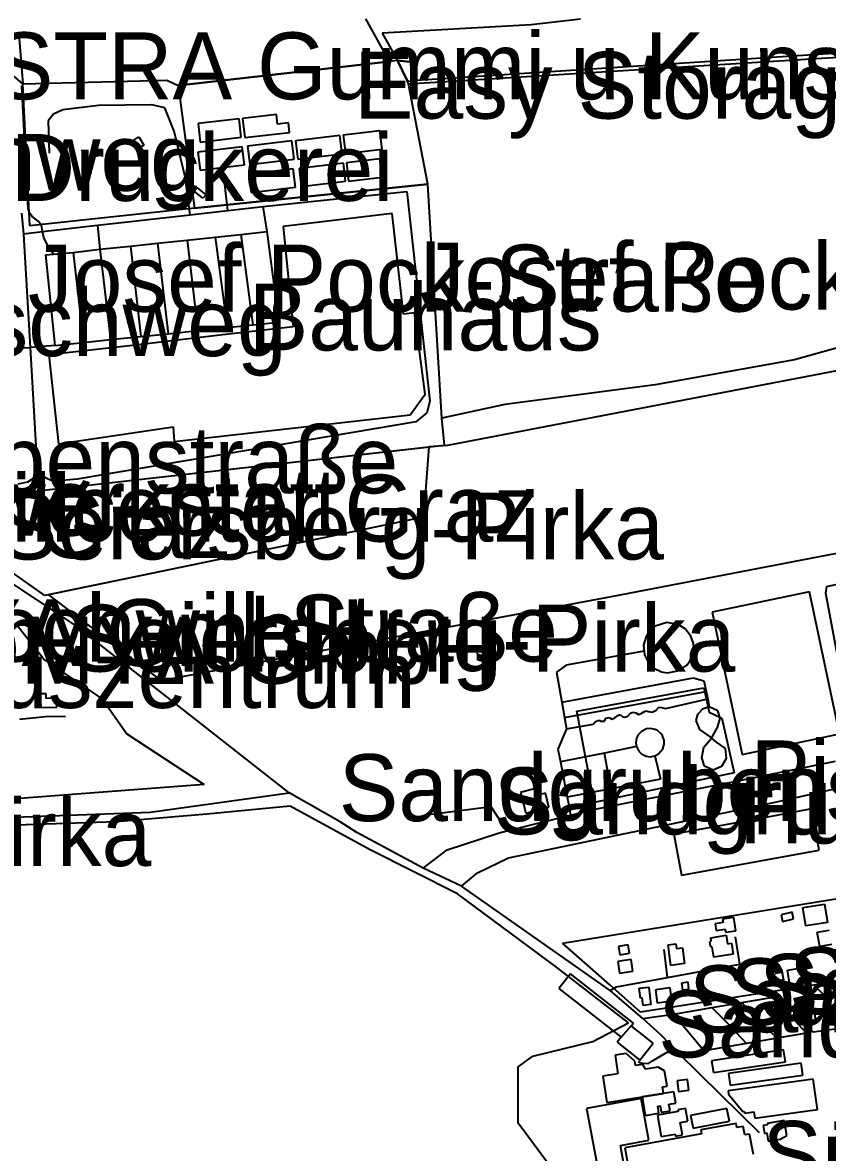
# Model space of a CAD drawing. Extents: x -3657 to 4700, y -7332 to 8131.
# Drawn here: x -1856 to -1334, y 1162 to 1895 of the extents above; entities that cross this region are included whole.
import ezdxf

# ---------------------------------------------------------------- set-up
doc = ezdxf.new("R2010")
doc.units = 0
for name, color, linetype in [('OSM_BUILDING_GREENHOUSE', 9, 'CONTINUOUS'), ('OSM_BUILDING_SHED', 9, 'CONTINUOUS'), ('OSM_BUILDING_WAREHOUSE', 9, 'CONTINUOUS'), ('OSM_BUILDING_YES', 9, 'CONTINUOUS'), ('OSM_HIGHWAY_FOOTWAY', 8, 'CONTINUOUS'), ('OSM_HIGHWAY_RESIDENTIAL', 8, 'CONTINUOUS'), ('OSM_HIGHWAY_SERVICE', 8, 'CONTINUOUS'), ('OSM_HIGHWAY_TRACK', 8, 'CONTINUOUS'), ('OSM_HIGHWAY_UNCLASSIFIED', 8, 'CONTINUOUS'), ('OSM_LABELS', 8, 'CONTINUOUS'), ('OSM_LANDUSE_COMMERCIAL', 3, 'CONTINUOUS'), ('OSM_LANDUSE_FARMLAND', 3, 'CONTINUOUS'), ('OSM_LANDUSE_GRASS', 3, 'CONTINUOUS'), ('OSM_LANDUSE_MEADOW', 3, 'CONTINUOUS'), ('OSM_LANDUSE_QUARRY', 3, 'CONTINUOUS'), ('OSM_LANDUSE_RESIDENTIAL', 3, 'CONTINUOUS'), ('OSM_LANDUSE_RETAIL', 3, 'CONTINUOUS'), ('OSM_LEISURE_DOG_PARK', 3, 'CONTINUOUS'), ('OSM_LEISURE_PITCH', 3, 'CONTINUOUS')]:
    doc.layers.add(name, color=color, linetype=linetype)

msp = doc.modelspace()

# ---------------------------------------------------------------- linework, layer by layer
at = {"layer": 'OSM_BUILDING_GREENHOUSE'}
for p, q in [((-1362.212265, 1227.986065), (-1408.917378, 1220.947426)), ((-1361.059427, 1220.369213), (-1362.212265, 1227.986065)), ((-1408.917378, 1220.947426), (-1407.772125, 1213.341693)), ((-1407.772125, 1213.341693), (-1361.059427, 1220.369213)), ((-1350.691469, 1219.368458), (-1398.010923, 1212.830196)), ((-1349.622059, 1211.595933), (-1350.691469, 1219.368458)), ((-1398.010923, 1212.830196), (-1396.933929, 1205.068791)), ((-1396.933929, 1205.068791), (-1349.622059, 1211.595933)), ((-1342.99324, 1209.02733), (-1398.253626, 1201.388239)), ((-1340.285588, 1189.401425), (-1342.99324, 1209.02733)), ((-1454.628927, 1196.562379), (-1490.093868, 1189.96852)), ((-1449.592845, 1169.508653), (-1454.628927, 1196.562379)), ((-1398.253626, 1201.388239), (-1397.965416, 1199.286654)), ((-1397.965416, 1199.286654), (-1388.659282, 1187.97813)), ((-1490.093868, 1189.96852), (-1480.840826, 1140.19767)), ((-1388.659282, 1187.97813), (-1387.56712, 1188.133803)), ((-1387.56712, 1188.133803), (-1387.407846, 1186.988496)), ((-1387.407846, 1186.988496), (-1381.461628, 1187.811338)), ((-1381.461628, 1187.811338), (-1380.907963, 1183.786082)), ((-1380.907963, 1183.786082), (-1340.285588, 1189.401425)), ((-1415.455184, 1173.52279), (-1465.247173, 1164.427045)), ((-1393.065854, 1180.327919), (-1415.933005, 1176.14699)), ((-1415.933005, 1176.14699), (-1415.455184, 1173.52279)), ((-1392.572864, 1177.603644), (-1393.065854, 1180.327919)), ((-1388.378657, 1178.370889), (-1392.572864, 1177.603644)), ((-1387.377508, 1172.900098), (-1388.378657, 1178.370889)), ((-1384.290632, 1173.456073), (-1387.377508, 1172.900098)), ((-1381.840851, 1160.057084), (-1384.290632, 1173.456073)), ((-1468.167191, 1166.050491), (-1449.592845, 1169.508653)), ((-1463.942646, 1143.344487), (-1468.167191, 1166.050491)), ((-1465.247173, 1164.427045), (-1461.781074, 1145.446071))]:
    msp.add_line(p, q, dxfattribs=at)
at = {"layer": 'OSM_BUILDING_SHED'}
for p, q in [((-1356.66044, 1317.342308), (-1363.83534, 1315.696623)), ((-1363.83534, 1315.696623), (-1362.864529, 1311.471216)), ((-1362.864529, 1311.471216), (-1355.689629, 1313.116901)), ((-1355.689629, 1313.116901), (-1356.66044, 1317.342308)), ((-1424.245575, 1271.91918), (-1428.477704, 1271.363206)), ((-1428.477704, 1271.363206), (-1427.90887, 1267.004365)), ((-1423.67674, 1267.54922), (-1424.245575, 1271.91918)), ((-1427.90887, 1267.004365), (-1423.67674, 1267.54922))]:
    msp.add_line(p, q, dxfattribs=at)
at = {"layer": 'OSM_BUILDING_WAREHOUSE'}
for p, q in [((-1691.393058, 1835.065886), (-1713.441087, 1832.58624)), ((-1690.687703, 1828.86121), (-1691.393058, 1835.065886)), ((-1715.72401, 1832.219296), (-1742.292378, 1829.139197)), ((-1742.292378, 1829.139197), (-1740.912006, 1817.207981)), ((-1714.336053, 1820.288081), (-1715.72401, 1832.219296)), ((-1713.441087, 1832.58624), (-1712.045546, 1820.199125)), ((-1683.565893, 1829.672933), (-1690.687703, 1828.86121)), ((-1682.868123, 1823.490495), (-1683.565893, 1829.672933)), ((-1740.912006, 1817.207981), (-1714.336053, 1820.288081)), ((-1712.045546, 1820.199125), (-1682.868123, 1823.490495)), ((-1650.217017, 1821.411149), (-1679.030386, 1817.919629)), ((-1648.791138, 1809.635607), (-1650.217017, 1821.411149)), ((-1624.422264, 1824.513488), (-1648.078199, 1821.566822)), ((-1648.078199, 1821.566822), (-1646.65232, 1809.79128)), ((-1622.753682, 1812.615631), (-1624.422264, 1824.513488)), ((-1713.661036, 1814.183479), (-1742.481989, 1810.703078)), ((-1712.235157, 1802.419056), (-1713.661036, 1814.183479)), ((-1681.351231, 1817.952987), (-1710.164599, 1814.461467)), ((-1710.164599, 1814.461467), (-1708.738721, 1802.685924)), ((-1679.925352, 1806.177445), (-1681.351231, 1817.952987)), ((-1679.030386, 1817.919629), (-1677.604507, 1806.144086)), ((-1646.65232, 1809.79128), (-1622.753682, 1812.615631)), ((-1742.481989, 1810.703078), (-1741.056111, 1798.927535)), ((-1708.738721, 1802.685924), (-1679.925352, 1806.177445)), ((-1677.604507, 1806.144086), (-1648.791138, 1809.635607)), ((-1624.270574, 1806.27752), (-1646.015225, 1803.697798)), ((-1646.015225, 1803.697798), (-1644.6121, 1791.911135)), ((-1622.867449, 1794.490858), (-1624.270574, 1806.27752)), ((-1741.056111, 1798.927535), (-1712.235157, 1802.419056)), ((-1680.570031, 1799.728139), (-1709.3834, 1796.236618)), ((-1679.144152, 1787.952596), (-1680.570031, 1799.728139)), ((-1647.979601, 1803.553244), (-1676.792969, 1800.061724)), ((-1676.792969, 1800.061724), (-1675.367091, 1788.286181)), ((-1646.553722, 1791.777702), (-1647.979601, 1803.553244)), ((-1709.3834, 1796.236618), (-1707.957521, 1784.461075)), ((-1675.367091, 1788.286181), (-1646.553722, 1791.777702)), ((-1644.6121, 1791.911135), (-1622.867449, 1794.490858)), ((-1707.957521, 1784.461075), (-1679.144152, 1787.952596))]:
    msp.add_line(p, q, dxfattribs=at)
at = {"layer": 'OSM_BUILDING_YES'}
for p, q in [((-1783.999331, 1818.531201), (-1780.798688, 1820.499351)), ((-1780.738012, 1813.238322), (-1783.999331, 1818.531201)), ((-1780.798688, 1820.499351), (-1777.53737, 1815.206473)), ((-1777.53737, 1815.206473), (-1780.738012, 1813.238322)), ((-1744.939355, 1785.372874), (-1743.081162, 1787.630131)), ((-1739.243424, 1780.702687), (-1744.939355, 1785.372874)), ((-1743.081162, 1787.630131), (-1737.385231, 1782.959944)), ((-1737.385231, 1782.959944), (-1739.243424, 1780.702687)), ((-1616.291721, 1770.739621), (-1687.168513, 1762.477838)), ((-1608.889287, 1705.490438), (-1616.291721, 1770.739621)), ((-1687.168513, 1762.477838), (-1680.494187, 1697.262014)), ((-1601.850907, 1706.391117), (-1608.889287, 1705.490438)), ((-1594.986969, 1653.51793), (-1601.850907, 1706.391117)), ((-1680.494187, 1697.262014), (-1726.243658, 1692.002494)), ((-1726.243658, 1692.002494), (-1784.947389, 1685.241842)), ((-1784.947389, 1685.241842), (-1839.115612, 1679.014926)), ((-1839.115612, 1679.014926), (-1833.01012, 1621.260282)), ((-1604.679911, 1640.085583), (-1594.986969, 1653.51793)), ((-1757.757095, 1622.883727), (-1604.679911, 1640.085583)), ((-1833.01012, 1621.260282), (-1758.515541, 1632.324177)), ((-1758.515541, 1632.324177), (-1757.757095, 1622.883727)), ((-1840.96622, 1459.182556), (-1848.095614, 1459.115839)), ((-1848.095614, 1459.115839), (-1848.012185, 1450.298082)), ((-1840.935882, 1456.158054), (-1840.96622, 1459.182556)), ((-1833.965762, 1456.224771), (-1840.935882, 1456.158054)), ((-1833.912671, 1450.431516), (-1833.965762, 1456.224771)), ((-1848.012185, 1450.298082), (-1833.912671, 1450.431516)), ((-1522.38092, 1397.903032), (-1533.059842, 1395.178757)), ((-1533.059842, 1395.178757), (-1529.624081, 1381.74641)), ((-1521.288758, 1393.622028), (-1522.38092, 1397.903032)), ((-1516.867017, 1394.756216), (-1521.288758, 1393.622028)), ((-1514.531003, 1385.604873), (-1516.867017, 1394.756216)), ((-1529.624081, 1381.74641), (-1514.531003, 1385.604873)), ((-1349.69032, 1320.411288), (-1335.696988, 1322.690784)), ((-1347.748697, 1308.480072), (-1349.69032, 1320.411288)), ((-1335.696988, 1322.690784), (-1333.755366, 1310.748449)), ((-1394.415888, 1314.039819), (-1401.772816, 1312.972347)), ((-1401.772816, 1312.972347), (-1401.446684, 1310.703971)), ((-1393.179621, 1305.411092), (-1394.415888, 1314.039819)), ((-1401.446684, 1310.703971), (-1406.64204, 1309.958965)), ((-1406.64204, 1309.958965), (-1406.01253, 1305.566765)), ((-1406.01253, 1305.566765), (-1400.134572, 1306.411847)), ((-1400.134572, 1306.411847), (-1399.853947, 1304.454816)), ((-1399.853947, 1304.454816), (-1393.179621, 1305.411092)), ((-1333.755366, 1310.748449), (-1347.748697, 1308.480072)), ((-1340.467615, 1304.37698), (-1332.541852, 1305.833633)), ((-1410.001956, 1298.049988), (-1409.17525, 1298.850592)), ((-1409.592395, 1295.347952), (-1410.001956, 1298.049988)), ((-1409.486213, 1300.874339), (-1399.398879, 1302.431068)), ((-1409.17525, 1298.850592), (-1409.486213, 1300.874339)), ((-1399.398879, 1302.431068), (-1398.534251, 1296.849083)), ((-1338.768695, 1295.058845), (-1340.467615, 1304.37698)), ((-1463.040095, 1296.170794), (-1469.312444, 1295.15892)), ((-1469.312444, 1295.15892), (-1468.447816, 1289.788205)), ((-1468.447816, 1289.788205), (-1462.175466, 1290.78896)), ((-1462.175466, 1290.78896), (-1463.040095, 1296.170794)), ((-1437.230173, 1296.204152), (-1432.163753, 1296.882442)), ((-1435.447824, 1282.849642), (-1437.230173, 1296.204152)), ((-1432.163753, 1296.882442), (-1431.754192, 1293.835701)), ((-1431.754192, 1293.835701), (-1427.870947, 1294.347197)), ((-1427.870947, 1294.347197), (-1426.49816, 1284.039427)), ((-1408.530571, 1294.691901), (-1409.592395, 1295.347952)), ((-1407.537006, 1288.275954), (-1408.530571, 1294.691901)), ((-1398.534251, 1296.849083), (-1396.031379, 1297.227146)), ((-1396.031379, 1297.227146), (-1394.946801, 1290.221865)), ((-1330.835349, 1296.504379), (-1338.768695, 1295.058845)), ((-1461.234993, 1286.708106), (-1469.873694, 1285.340408)), ((-1469.873694, 1285.340408), (-1468.690518, 1277.868109)), ((-1460.059401, 1279.235807), (-1461.234993, 1286.708106)), ((-1426.49816, 1284.039427), (-1435.447824, 1282.849642)), ((-1394.946801, 1290.221865), (-1407.537006, 1288.275954)), ((-1500.56801, 1277.501166), (-1508.106964, 1267.871685)), ((-1459.619503, 1245.477027), (-1500.56801, 1277.501166)), ((-1468.690518, 1277.868109), (-1460.059401, 1279.235807)), ((-1370.024261, 1279.013417), (-1363.539546, 1280.158725)), ((-1368.8335, 1272.263885), (-1370.024261, 1279.013417)), ((-1363.539546, 1280.158725), (-1362.348786, 1273.409193)), ((-1359.565288, 1279.81402), (-1347.968647, 1281.637617)), ((-1358.063565, 1270.329093), (-1359.565288, 1279.81402)), ((-1347.968647, 1281.637617), (-1346.474508, 1272.15269)), ((-1455.895532, 1268.005119), (-1449.630767, 1268.705647)), ((-1449.630767, 1268.705647), (-1448.386915, 1257.441601)), ((-1445.209026, 1267.226755), (-1436.122841, 1268.472138)), ((-1436.122841, 1268.472138), (-1434.916912, 1259.632141)), ((-1362.348786, 1273.409193), (-1368.8335, 1272.263885)), ((-1346.474508, 1272.15269), (-1358.063565, 1270.329093)), ((-1508.106964, 1267.871685), (-1467.659032, 1236.236729)), ((-1455.197762, 1261.722606), (-1455.895532, 1268.005119)), ((-1453.908403, 1261.867159), (-1455.197762, 1261.722606)), ((-1453.362322, 1256.885626), (-1453.908403, 1261.867159)), ((-1443.995512, 1258.386758), (-1445.209026, 1267.226755)), ((-1347.839711, 1259.187361), (-1340.088392, 1267.682654)), ((-1340.088392, 1267.682654), (-1331.09322, 1259.476468)), ((-1448.386915, 1257.441601), (-1453.362322, 1256.885626)), ((-1434.916912, 1259.632141), (-1443.995512, 1258.386758)), ((-1342.318223, 1254.150231), (-1347.839711, 1259.187361)), ((-1341.081956, 1245.755014), (-1342.318223, 1254.150231)), ((-1467.659032, 1236.236729), (-1461.083304, 1243.608952)), ((-1461.083304, 1243.608952), (-1467.659032, 1236.236729)), ((-1461.083304, 1243.608952), (-1459.619503, 1245.477027)), ((-1446.794178, 1232.422743), (-1461.083304, 1243.608952)), ((-1345.298916, 1243.542235), (-1343.728933, 1245.354713)), ((-1344.9652, 1242.11894), (-1345.298916, 1243.542235)), ((-1344.593562, 1240.539972), (-1344.9652, 1242.11894)), ((-1342.758122, 1239.48362), (-1344.593562, 1240.539972)), ((-1343.728933, 1245.354713), (-1341.081956, 1245.755014)), ((-1311.335698, 1243.953656), (-1342.758122, 1239.48362)), ((-1467.659032, 1236.236729), (-1470.22258, 1232.967598)), ((-1470.22258, 1232.967598), (-1455.425296, 1221.392206)), ((-1455.425296, 1221.392206), (-1446.794178, 1232.422743)), ((-1464.473558, 1225.68433), (-1471.618121, 1224.561261)), ((-1471.618121, 1224.561261), (-1469.722005, 1212.52997)), ((-1458.679029, 1220.680558), (-1464.473558, 1225.68433)), ((-1458.284637, 1217.878446), (-1458.679029, 1220.680558)), ((-1453.673285, 1218.523377), (-1458.284637, 1217.878446)), ((-1452.823825, 1217.14456), (-1453.673285, 1218.523377)), ((-1451.860599, 1215.576711), (-1452.823825, 1217.14456)), ((-1469.722005, 1212.52997), (-1479.581805, 1210.984361)), ((-1479.581805, 1210.984361), (-1476.896906, 1193.993776)), ((-1443.676965, 1216.933289), (-1451.860599, 1215.576711)), ((-1439.467589, 1214.553718), (-1443.676965, 1216.933289)), ((-1437.882436, 1204.501696), (-1439.467589, 1214.553718)), ((-1440.764532, 1204.045797), (-1437.882436, 1204.501696)), ((-1440.097099, 1199.798151), (-1440.764532, 1204.045797)), ((-1424.639967, 1208.782701), (-1431.223279, 1207.915381)), ((-1431.223279, 1207.915381), (-1430.328313, 1201.088012)), ((-1423.745, 1201.944213), (-1424.639967, 1208.782701)), ((-1476.896906, 1193.993776), (-1453.908403, 1197.596492)), ((-1453.908403, 1197.596492), (-1440.097099, 1199.798151)), ((-1440.097099, 1199.798151), (-1453.908403, 1197.596492)), ((-1453.908403, 1197.596492), (-1451.98195, 1185.542961)), ((-1433.407604, 1200.865622), (-1440.097099, 1199.798151)), ((-1432.224428, 1193.46004), (-1433.407604, 1200.865622)), ((-1430.328313, 1201.088012), (-1423.745, 1201.944213)), ((-1430.586185, 1188.044847), (-1444.02585, 1185.676395)), ((-1443.934837, 1191.480771), (-1442.243502, 1191.758758)), ((-1443.206728, 1186.944018), (-1443.934837, 1191.480771)), ((-1442.243502, 1191.758758), (-1441.583654, 1187.622307)), ((-1441.583654, 1187.622307), (-1435.925645, 1188.522986)), ((-1436.600662, 1192.759512), (-1432.224428, 1193.46004)), ((-1435.925645, 1188.522986), (-1436.600662, 1192.759512)), ((-1425.838312, 1190.046356), (-1430.783381, 1189.179036)), ((-1430.783381, 1189.179036), (-1430.586185, 1188.044847)), ((-1424.374511, 1181.717856), (-1425.838312, 1190.046356)), ((-1399.012072, 1190.046356), (-1422.561824, 1185.476245)), ((-1397.396582, 1181.728975), (-1399.012072, 1190.046356)), ((-1451.98195, 1185.542961), (-1443.206728, 1186.944018)), ((-1444.02585, 1185.676395), (-1441.591238, 1171.865985)), ((-1429.251319, 1180.861655), (-1424.374511, 1181.717856)), ((-1427.833025, 1172.822262), (-1429.251319, 1180.861655)), ((-1422.561824, 1185.476245), (-1420.946334, 1177.158864)), ((-1420.946334, 1177.158864), (-1397.396582, 1181.728975)), ((-1361.833042, 1182.229353), (-1372.830511, 1180.383517)), ((-1360.187214, 1172.510916), (-1361.833042, 1182.229353)), ((-1441.591238, 1171.865985), (-1432.664327, 1173.444953)), ((-1432.664327, 1173.444953), (-1432.41404, 1172.021658)), ((-1372.678822, 1179.505077), (-1375.492657, 1179.026939)), ((-1375.492657, 1179.026939), (-1374.620444, 1173.878614)), ((-1374.620444, 1173.878614), (-1373.042876, 1174.134362)), ((-1373.042876, 1174.134362), (-1372.125156, 1168.730289)), ((-1372.830511, 1180.383517), (-1372.678822, 1179.505077)), ((-1432.41404, 1172.021658), (-1427.833025, 1172.822262)), ((-1372.125156, 1168.730289), (-1364.39659, 1170.031269)), ((-1364.39659, 1170.031269), (-1360.187214, 1172.510916))]:
    msp.add_line(p, q, dxfattribs=at)
at = {"layer": 'OSM_HIGHWAY_FOOTWAY'}
for p, q in [((-1852.805564, 1777.544751), (-1856.719146, 1853.657678)), ((-1852.555277, 1774.142186), (-1852.805564, 1777.544751)), ((-1851.485868, 1770.884175), (-1852.555277, 1774.142186)), ((-1850.113081, 1768.80483), (-1851.485868, 1770.884175)), ((-1846.040225, 1765.858164), (-1850.113081, 1768.80483)), ((-1843.908991, 1763.367398), (-1846.040225, 1765.858164)), ((-1843.22639, 1759.15311), (-1843.908991, 1763.367398)), ((-1842.430021, 1755.328005), (-1843.22639, 1759.15311)), ((-1839.229379, 1748.622951), (-1842.430021, 1755.328005)), ((-1836.195594, 1744.364185), (-1839.229379, 1748.622951))]:
    msp.add_line(p, q, dxfattribs=at)
at = {"layer": 'OSM_HIGHWAY_RESIDENTIAL'}
for p, q in [((-1822.035405, 1503.638288), (-1872.502411, 1536.930049)), ((-1754.541283, 1450.920773), (-1822.035405, 1503.638288)), ((-1683.270099, 1394.767335), (-1754.541283, 1450.920773)), ((-1369.652622, 1388.351388), (-1237.220342, 1417.873641)), ((-1650.141172, 1376.019871), (-1683.270099, 1394.767335)), ((-1540.75807, 1352.724534), (-1369.652622, 1388.351388)), ((-1639.310561, 1369.081307), (-1650.141172, 1376.019871)), ((-1596.261159, 1346.086197), (-1639.310561, 1369.081307)), ((-1560.864477, 1342.972739), (-1540.75807, 1352.724534)), ((-1571.361372, 1334.355132), (-1596.261159, 1346.086197)), ((-1571.361372, 1334.355132), (-1560.864477, 1342.972739)), ((-1474.742919, 1266.681899), (-1571.361372, 1334.355132)), ((-1352.200776, 1289.721488), (-1326.413608, 1293.424279)), ((-1437.594227, 1274.977041), (-1390.600904, 1283.639126)), ((-1390.600904, 1283.639126), (-1352.200776, 1289.721488)), ((-1474.742919, 1266.681899), (-1470.685232, 1269.028112)), ((-1470.685232, 1269.028112), (-1437.594227, 1274.977041)), ((-1453.612609, 1248.390334), (-1474.742919, 1266.681899)), ((-1441.720174, 1237.682263), (-1453.612609, 1248.390334)), ((-1430.138701, 1225.762166), (-1441.720174, 1237.682263)), ((-1403.084928, 1198.997548), (-1430.138701, 1225.762166)), ((-1377.859009, 1174.234437), (-1403.084928, 1198.997548))]:
    msp.add_line(p, q, dxfattribs=at)
at = {"layer": 'OSM_HIGHWAY_SERVICE'}
for p, q in [((-1806.927158, 1840.981457), (-1830.12044, 1838.134866)), ((-1772.349598, 1841.392878), (-1806.927158, 1840.981457)), ((-1763.824664, 1839.36913), (-1772.349598, 1841.392878)), ((-1836.089412, 1835.399471), (-1839.623771, 1830.918316)), ((-1830.12044, 1838.134866), (-1836.089412, 1835.399471)), ((-1757.757095, 1824.324457), (-1763.824664, 1839.36913)), ((-1839.623771, 1830.918316), (-1839.070105, 1810.069267)), ((-1750.77939, 1794.613172), (-1757.757095, 1824.324457)), ((-1747.54841, 1769.983496), (-1750.77939, 1794.613172)), ((-1722.914079, 1772.774489), (-1725.515549, 1795.302581)), ((-1699.986252, 1775.37645), (-1606.795975, 1785.206081)), ((-1606.795975, 1785.206081), (-1591.907678, 1649.059013)), ((-1722.914079, 1772.774489), (-1699.986252, 1775.37645)), ((-1697.362029, 1759.064154), (-1699.986252, 1775.37645)), ((-1807.708357, 1763.178366), (-1747.54841, 1769.983496)), ((-1747.54841, 1769.983496), (-1741.988999, 1770.617307)), ((-1741.988999, 1770.617307), (-1722.914079, 1772.774489)), ((-1843.22639, 1759.15311), (-1807.708357, 1763.178366)), ((-1807.708357, 1763.178366), (-1806.092867, 1747.622196)), ((-1855.710413, 1757.740934), (-1843.22639, 1759.15311)), ((-1768.73181, 1751.547377), (-1749.323173, 1753.593364)), ((-1749.323173, 1753.593364), (-1731.310078, 1755.494797)), ((-1749.323173, 1753.593364), (-1742.428898, 1694.815726)), ((-1731.310078, 1755.494797), (-1714.548418, 1757.107123)), ((-1731.310078, 1755.494797), (-1723.498083, 1696.772756)), ((-1714.548418, 1757.107123), (-1697.362029, 1759.064154)), ((-1714.548418, 1757.107123), (-1706.85019, 1698.485158)), ((-1689.754814, 1700.253157), (-1697.362029, 1759.064154)), ((-1836.195594, 1744.364185), (-1823.385439, 1745.520612)), ((-1823.385439, 1745.520612), (-1806.092867, 1747.622196)), ((-1823.385439, 1745.520612), (-1816.642853, 1687.165515)), ((-1806.092867, 1747.622196), (-1786.160902, 1749.712661)), ((-1806.092867, 1747.622196), (-1799.122747, 1688.966872)), ((-1786.160902, 1749.712661), (-1768.73181, 1751.547377)), ((-1786.160902, 1749.712661), (-1779.592759, 1690.979501)), ((-1768.73181, 1751.547377), (-1761.670677, 1692.836456)), ((-1841.307521, 1743.908286), (-1836.195594, 1744.364185)), ((-1841.307521, 1743.908286), (-1835.285459, 1685.241842)), ((-1761.670677, 1692.836456), (-1742.428898, 1694.815726)), ((-1742.428898, 1694.815726), (-1723.498083, 1696.772756)), ((-1723.498083, 1696.772756), (-1706.85019, 1698.485158)), ((-1706.85019, 1698.485158), (-1689.754814, 1700.253157)), ((-1835.285459, 1685.241842), (-1816.642853, 1687.165515)), ((-1816.642853, 1687.165515), (-1799.122747, 1688.966872)), ((-1799.122747, 1688.966872), (-1779.592759, 1690.979501)), ((-1779.592759, 1690.979501), (-1761.670677, 1692.836456)), ((-1974.80921, 1678.670222), (-1851.432777, 1683.796308)), ((-1835.285459, 1685.241842), (-1851.432777, 1683.796308)), ((-1591.907678, 1649.059013), (-1593.750702, 1641.497758)), ((-1601.001447, 1635.637786), (-1820.852229, 1598.476441)), ((-1593.750702, 1641.497758), (-1601.001447, 1635.637786)), ((-1844.902556, 1601.623257), (-1846.904853, 1603.202225)), ((-1840.579413, 1598.93234), (-1844.902556, 1601.623257)), ((-1837.31051, 1597.375611), (-1840.579413, 1598.93234)), ((-1820.852229, 1598.476441), (-1835.308212, 1597.208819)), ((-1835.308212, 1597.208819), (-1837.31051, 1597.375611)), ((-1334.817191, 1524.431739), (-1334.028407, 1528.679386)), ((-1334.028407, 1528.679386), (-1322.682053, 1531.359183)), ((-1318.275481, 1436.53215), (-1334.817191, 1524.431739)), ((-1438.094801, 1505.372929), (-1445.565496, 1502.926641)), ((-1430.571016, 1504.160904), (-1438.094801, 1505.372929)), ((-1426.065846, 1501.347673), (-1430.571016, 1504.160904)), ((-1451.526882, 1496.343901), (-1453.165126, 1490.617362)), ((-1449.65352, 1499.279447), (-1451.526882, 1496.343901)), ((-1445.565496, 1502.926641), (-1449.65352, 1499.279447)), ((-1422.334291, 1496.57741), (-1426.065846, 1501.347673)), ((-1420.7188, 1491.729311), (-1422.334291, 1496.57741)), ((-1453.165126, 1490.617362), (-1452.801072, 1486.792257)), ((-1420.521604, 1488.159954), (-1420.7188, 1491.729311)), ((-1452.801072, 1486.792257), (-1503.389429, 1477.818826)), ((-1452.801072, 1486.792257), (-1452.581123, 1484.468283)), ((-1452.581123, 1484.468283), (-1449.949314, 1479.219882)), ((-1423.191335, 1480.064964), (-1421.310388, 1483.979025)), ((-1421.310388, 1483.979025), (-1420.521604, 1488.159954)), ((-1503.389429, 1477.818826), (-1509.699701, 1473.13752)), ((-1449.949314, 1479.219882), (-1446.35428, 1475.717242)), ((-1446.35428, 1475.717242), (-1441.469887, 1473.34879)), ((-1437.563889, 1472.70386), (-1429.895999, 1474.249469)), ((-1429.895999, 1474.249469), (-1425.125372, 1477.652034)), ((-1425.125372, 1477.652034), (-1423.191335, 1480.064964)), ((-1509.699701, 1473.13752), (-1506.26394, 1453.700647)), ((-1506.26394, 1453.700647), (-1420.597449, 1469.479207)), ((-1441.469887, 1473.34879), (-1437.563889, 1472.70386)), ((-1420.597449, 1469.479207), (-1413.923123, 1467.477698)), ((-1413.923123, 1467.477698), (-1412.459322, 1460.616971)), ((-1504.4285, 1443.670864), (-1412.459322, 1460.616971)), ((-1412.459322, 1460.616971), (-1411.443004, 1455.846709)), ((-1506.26394, 1453.700647), (-1504.4285, 1443.670864)), ((-1438.906339, 1449.541956), (-1411.443004, 1455.846709)), ((-1411.443004, 1455.846709), (-1410.426686, 1450.765101)), ((-1471.860823, 1443.448474), (-1469.828188, 1445.07192)), ((-1469.828188, 1445.07192), (-1468.197528, 1445.683492)), ((-1468.197528, 1445.683492), (-1466.97643, 1444.460348)), ((-1466.97643, 1444.460348), (-1465.345771, 1444.048927)), ((-1465.345771, 1444.048927), (-1463.313135, 1444.660499)), ((-1463.313135, 1444.660499), (-1461.690061, 1446.495215)), ((-1461.690061, 1446.495215), (-1460.059401, 1447.306938)), ((-1460.059401, 1447.306938), (-1458.026766, 1446.695366)), ((-1458.026766, 1446.695366), (-1456.396107, 1445.683492)), ((-1456.396107, 1445.683492), (-1454.568251, 1446.295064)), ((-1454.568251, 1446.295064), (-1452.937592, 1447.507089)), ((-1452.937592, 1447.507089), (-1451.519298, 1448.118661)), ((-1451.519298, 1448.118661), (-1449.888639, 1447.71836)), ((-1449.888639, 1447.71836), (-1447.446442, 1447.306938)), ((-1447.446442, 1447.306938), (-1445.004246, 1448.530082)), ((-1445.004246, 1448.530082), (-1443.17639, 1450.56495)), ((-1443.17639, 1450.56495), (-1441.545731, 1450.353679)), ((-1441.545731, 1450.353679), (-1438.906339, 1449.541956)), ((-1418.155252, 1445.683492), (-1419.17157, 1441.813909)), ((-1414.901518, 1449.141655), (-1418.155252, 1445.683492)), ((-1410.426686, 1450.765101), (-1414.901518, 1449.141655)), ((-1404.927952, 1448.118661), (-1410.426686, 1450.765101)), ((-1403.304877, 1443.237204), (-1404.927952, 1448.118661)), ((-1504.4285, 1443.670864), (-1503.214987, 1436.432074)), ((-1503.214987, 1436.432074), (-1489.555372, 1438.767168)), ((-1489.555372, 1438.767168), (-1485.899661, 1439.37874)), ((-1485.899661, 1439.37874), (-1484.269002, 1441.202337)), ((-1484.269002, 1441.202337), (-1482.031586, 1442.025179)), ((-1482.031586, 1442.025179), (-1480.810488, 1441.413607)), ((-1480.810488, 1441.413607), (-1478.573072, 1441.413607)), ((-1478.573072, 1441.413607), (-1477.556754, 1443.237204)), ((-1477.556754, 1443.237204), (-1475.524118, 1443.848776)), ((-1475.524118, 1443.848776), (-1473.688678, 1442.625632)), ((-1473.688678, 1442.625632), (-1471.860823, 1443.448474)), ((-1419.17157, 1441.813909), (-1416.729374, 1435.920578)), ((-1408.993223, 1430.39419), (-1405.193408, 1437.377231)), ((-1405.193408, 1437.377231), (-1403.304877, 1443.237204)), ((-1503.214987, 1436.432074), (-1508.744059, 1423.288834)), ((-1457.602036, 1430.416429), (-1458.087441, 1427.269613)), ((-1456.653978, 1432.406818), (-1457.602036, 1430.416429)), ((-1454.499991, 1434.764151), (-1456.653978, 1432.406818)), ((-1451.28418, 1436.343119), (-1454.499991, 1434.764151)), ((-1448.697878, 1436.654464), (-1451.28418, 1436.343119)), ((-1445.603418, 1436.042892), (-1448.697878, 1436.654464)), ((-1444.16237, 1435.331245), (-1445.603418, 1436.042892)), ((-1441.773265, 1433.263019), (-1444.16237, 1435.331245)), ((-1440.878299, 1431.92868), (-1441.773265, 1433.263019)), ((-1439.839227, 1428.926417), (-1440.878299, 1431.92868)), ((-1416.729374, 1435.920578), (-1410.221906, 1431.439422)), ((-1414.082397, 1424.534217), (-1408.993223, 1430.39419)), ((-1410.221906, 1431.439422), (-1408.993223, 1430.39419)), ((-1408.993223, 1430.39419), (-1405.94427, 1427.781109)), ((-1508.744059, 1423.288834), (-1507.128569, 1414.915856)), ((-1457.708218, 1424.856683), (-1478.535149, 1420.675753)), ((-1458.087441, 1427.269613), (-1457.708218, 1424.856683)), ((-1457.708218, 1424.856683), (-1456.274755, 1421.998973)), ((-1443.32808, 1420.186496), (-1440.681103, 1423.400029)), ((-1440.681103, 1423.400029), (-1439.778552, 1426.45789)), ((-1439.778552, 1426.45789), (-1439.839227, 1428.926417)), ((-1415.303495, 1417.617893), (-1414.082397, 1424.534217)), ((-1405.94427, 1427.781109), (-1400.051143, 1423.711375)), ((-1400.051143, 1423.711375), (-1399.436802, 1417.206472)), ((-1478.535149, 1420.675753), (-1507.128569, 1414.915856)), ((-1474.348527, 1397.502731), (-1478.535149, 1420.675753)), ((-1456.274755, 1421.998973), (-1454.371055, 1420.09754)), ((-1454.371055, 1420.09754), (-1451.48896, 1418.674245)), ((-1451.48896, 1418.674245), (-1448.872321, 1418.296182)), ((-1448.872321, 1418.296182), (-1445.702016, 1418.874396)), ((-1445.702016, 1418.874396), (-1443.32808, 1420.186496)), ((-1445.702016, 1418.874396), (-1442.160073, 1403.785244)), ((-1413.47564, 1412.124863), (-1415.303495, 1417.617893)), ((-1399.436802, 1417.206472), (-1402.485755, 1411.924713)), ((-1395.075736, 1402.050603), (-1328.514503, 1415.427353)), ((-1507.128569, 1414.915856), (-1502.714412, 1391.965223)), ((-1407.98449, 1409.678575), (-1413.47564, 1412.124863)), ((-1402.485755, 1411.924713), (-1407.98449, 1409.678575)), ((-1442.160073, 1403.785244), (-1474.348527, 1397.502731)), ((-1413.907954, 1398.258856), (-1395.075736, 1402.050603)), ((-1474.348527, 1397.502731), (-1502.714412, 1391.965223)), ((-1483.51814, 1384.537402), (-1413.907954, 1398.258856)), ((-1552.074087, 1385.805024), (-1590.701748, 1380.912448)), ((-1541.948831, 1370.171018), (-1552.074087, 1385.805024)), ((-1502.714412, 1391.965223), (-1502.137993, 1388.940721)), ((-1502.137993, 1388.940721), (-1500.48458, 1380.367592)), ((-1541.948831, 1370.171018), (-1500.48458, 1380.367592)), ((-1500.48458, 1380.367592), (-1483.51814, 1384.537402)), ((-1580.599246, 1357.939576), (-1547.515825, 1368.80332)), ((-1547.515825, 1368.80332), (-1541.948831, 1370.171018)), ((-1596.261159, 1346.086197), (-1580.599246, 1357.939576)), ((-1390.600904, 1283.639126), (-1393.338895, 1301.51927)), ((-1437.594227, 1274.977041), (-1439.702707, 1293.279726)), ((-1389.258455, 1258.842657), (-1368.97002, 1262.27858)), ((-1368.97002, 1262.27858), (-1347.369474, 1238.994363)), ((-1433.779243, 1251.292522), (-1417.320962, 1254.050156)), ((-1417.320962, 1254.050156), (-1408.811196, 1255.529048)), ((-1408.811196, 1255.529048), (-1389.258455, 1258.842657)), ((-1408.811196, 1255.529048), (-1399.550569, 1246.28875)), ((-1389.258455, 1258.842657), (-1382.440024, 1251.059012)), ((-1453.612609, 1248.390334), (-1433.779243, 1251.292522)), ((-1433.779243, 1251.292522), (-1425.6487, 1241.807594)), ((-1382.440024, 1251.059012), (-1366.459564, 1235.691873)), ((-1425.6487, 1241.807594), (-1413.862447, 1227.485688)), ((-1399.550569, 1246.28875), (-1386.315684, 1232.25595)), ((-1386.315684, 1232.25595), (-1413.862447, 1227.485688)), ((-1366.459564, 1235.691873), (-1386.315684, 1232.25595)), ((-1347.369474, 1238.994363), (-1366.459564, 1235.691873)), ((-1447.234077, 1221.047502), (-1437.700409, 1226.540531)), ((-1437.700409, 1226.540531), (-1430.138701, 1225.762166)), ((-1426.900136, 1225.217311), (-1430.138701, 1225.762166)), ((-1413.862447, 1227.485688), (-1426.900136, 1225.217311)), ((-1456.646394, 1220.624961), (-1455.440464, 1219.835477)), ((-1455.440464, 1219.835477), (-1453.506427, 1219.357339)), ((-1453.506427, 1219.357339), (-1449.888639, 1219.179427)), ((-1449.888639, 1219.179427), (-1447.234077, 1221.047502))]:
    msp.add_line(p, q, dxfattribs=at)
at = {"layer": 'OSM_HIGHWAY_TRACK'}
for p, q in [((-1858.190532, 1442.570034), (-1841.307521, 1444.404751)), ((-1841.307521, 1444.404751), (-1828.489781, 1444.604902)), ((-1773.494852, 1382.269026), (-1683.270099, 1394.767335)), ((-1887.686502, 1378.032499), (-1773.494852, 1382.269026))]:
    msp.add_line(p, q, dxfattribs=at)
at = {"layer": 'OSM_HIGHWAY_UNCLASSIFIED'}
for p, q in [((-1857.007356, 1771.050967), (-1855.710413, 1757.740934)), ((-1855.710413, 1757.740934), (-1855.46771, 1753.526647)), ((-1855.46771, 1753.526647), (-1851.432777, 1683.796308)), ((-1851.432777, 1683.796308), (-1846.844178, 1605.014703)), ((-1847.73156, 1600.956088), (-1850.704669, 1598.076139)), ((-1846.904853, 1603.202225), (-1847.73156, 1600.956088)), ((-1846.844178, 1605.014703), (-1846.904853, 1603.202225)), ((-1853.048267, 1596.474932), (-1859.282694, 1595.107235)), ((-1850.704669, 1598.076139), (-1853.048267, 1596.474932))]:
    msp.add_line(p, q, dxfattribs=at)
at = {"layer": 'OSM_LANDUSE_COMMERCIAL'}
for p, q in [((-1612.931805, 1870.036691), (-1618.07407, 1869.547433)), ((-1606.416752, 1856.615463), (-1612.931805, 1870.036691)), ((-1618.07407, 1869.547433), (-1755.292145, 1854.002382)), ((-1605.81758, 1854.891942), (-1606.416752, 1856.615463)), ((-1755.292145, 1854.002382), (-1744.689068, 1774.27562)), ((-1593.098438, 1789.898507), (-1605.81758, 1854.891942)), ((-1744.689068, 1774.27562), (-1593.098438, 1789.898507))]:
    msp.add_line(p, q, dxfattribs=at)
at = {"layer": 'OSM_LANDUSE_FARMLAND'}
for p, q in [((-1618.07407, 1869.547433), (-1633.455357, 1897.23497)), ((-1526.127644, 1893.220833), (-1622.897787, 1887.850118)), ((-1494.113633, 1896.990341), (-1526.127644, 1893.220833)), ((-1858.797289, 1886.916081), (-1856.082052, 1855.080973)), ((-1622.897787, 1887.850118), (-1612.931805, 1870.036691)), ((-1600.561548, 1857.416067), (-1238.1684, 1880.78924)), ((-1612.931805, 1870.036691), (-1600.902849, 1868.769069)), ((-1755.292145, 1854.002382), (-1618.07407, 1869.547433)), ((-1600.902849, 1868.769069), (-1600.561548, 1857.416067)), ((-1856.082052, 1855.080973), (-1762.633903, 1857.271513)), ((-1762.633903, 1857.271513), (-1755.292145, 1854.002382))]:
    msp.add_line(p, q, dxfattribs=at)
at = {"layer": 'OSM_LANDUSE_GRASS'}
for p, q in [((-1496.495154, 1447.862913), (-1413.915538, 1463.107737)), ((-1413.915538, 1463.107737), (-1410.578375, 1447.184624)), ((-1485.254982, 1388.607137), (-1496.495154, 1447.862913)), ((-1410.578375, 1447.184624), (-1407.612851, 1445.894763)), ((-1407.612851, 1445.894763), (-1402.334066, 1443.337279)), ((-1402.334066, 1443.337279), (-1394.264199, 1407.766022)), ((-1394.264199, 1407.766022), (-1485.254982, 1388.607137))]:
    msp.add_line(p, q, dxfattribs=at)
at = {"layer": 'OSM_LANDUSE_MEADOW'}
for p, q in [((-1605.81758, 1854.891942), (-1238.213906, 1877.842575)), ((-1600.902849, 1868.769069), (-1612.931805, 1870.036691)), ((-1612.931805, 1870.036691), (-1606.416752, 1856.615463)), ((-1600.561548, 1857.416067), (-1600.902849, 1868.769069)), ((-1606.416752, 1856.615463), (-1600.561548, 1857.416067)), ((-1593.098438, 1789.898507), (-1605.81758, 1854.891942)), ((-1584.012254, 1637.917282), (-1593.098438, 1789.898507)), ((-1260.572899, 1702.61049), (-1355.166301, 1675.768035)), ((-1355.166301, 1675.768035), (-1445.489651, 1659.700368)), ((-1445.489651, 1659.700368), (-1543.132007, 1646.890712)), ((-1543.132007, 1646.890712), (-1584.012254, 1637.917282))]:
    msp.add_line(p, q, dxfattribs=at)
at = {"layer": 'OSM_LANDUSE_QUARRY'}
for p, q in [((-1856.082052, 1855.080973), (-1762.633903, 1857.271513)), ((-1851.614804, 1762.922618), (-1856.082052, 1855.080973)), ((-1762.633903, 1857.271513), (-1755.292145, 1854.002382)), ((-1755.292145, 1854.002382), (-1744.689068, 1774.27562)), ((-1744.689068, 1774.27562), (-1851.614804, 1762.922618)), ((-1237.758839, 1685.864534), (-1580.447557, 1620.381842)), ((-1580.447557, 1620.381842), (-1592.423421, 1619.31437)), ((-1848.406577, 1590.548243), (-1592.423421, 1619.31437)), ((-1592.423421, 1619.31437), (-1596.010871, 1573.813406)), ((-1592.423421, 1619.31437), (-1595.995702, 1573.691092)), ((-1965.010086, 1594.918203), (-1848.406577, 1590.548243)), ((-1596.010871, 1573.813406), (-1841.755004, 1522.841652)), ((-1595.995702, 1573.691092), (-1839.434159, 1523.308671)), ((-1473.885874, 1522.319036), (-1257.17506, 1564.09497)), ((-1841.755004, 1522.841652), (-1870.507697, 1543.245921)), ((-1839.434159, 1523.308671), (-1766.524732, 1467.722327)), ((-1766.524732, 1467.722327), (-1473.885874, 1522.319036)), ((-1859.229603, 1502.904402), (-1841.9522, 1481.121315)), ((-1841.9522, 1481.121315), (-1804.386363, 1455.59096)), ((-1804.386363, 1455.59096), (-1788.610683, 1433.051749)), ((-1788.610683, 1433.051749), (-1738.469809, 1400.382679)), ((-1738.469809, 1400.382679), (-1858.046427, 1391.286934)), ((-1682.504069, 1386.149729), (-1736.664707, 1380.923567)), ((-1631.119343, 1358.150846), (-1682.504069, 1386.149729)), ((-1736.664707, 1380.923567), (-1795.444283, 1375.997632)), ((-1795.444283, 1375.997632), (-1883.492295, 1373.251117)), ((-1573.879413, 1329.229046), (-1631.119343, 1358.150846)), ((-1510.488485, 1282.471579), (-1573.879413, 1329.229046)), ((-1462.789808, 1245.554863), (-1510.488485, 1282.471579)), ((-1486.104442, 1233.556931), (-1462.789808, 1245.554863)), ((-1524.952053, 1223.93857), (-1486.104442, 1233.556931)), ((-1534.56915, 1217.011126), (-1524.952053, 1223.93857)), ((-1534.56915, 1180.483592), (-1534.56915, 1217.011126)), ((-1509.563181, 1147.025039), (-1534.56915, 1180.483592))]:
    msp.add_line(p, q, dxfattribs=at)
at = {"layer": 'OSM_LANDUSE_RESIDENTIAL'}
for p, q in [((-1505.786119, 1297.36058), (-1261.05072, 1337.057169)), ((-1475.031128, 1270.17342), (-1505.786119, 1297.36058)), ((-1455.046072, 1252.604622), (-1475.031128, 1270.17342)), ((-1312.700902, 1274.743532), (-1455.046072, 1252.604622))]:
    msp.add_line(p, q, dxfattribs=at)
at = {"layer": 'OSM_LANDUSE_RETAIL'}
for p, q in [((-1856.082052, 1855.080973), (-1871.152376, 1867.746075)), ((-1851.614804, 1762.922618), (-1856.082052, 1855.080973)), ((-1593.098438, 1789.898507), (-1744.689068, 1774.27562)), ((-1584.012254, 1637.917282), (-1593.098438, 1789.898507)), ((-1744.689068, 1774.27562), (-1851.614804, 1762.922618)), ((-1582.260243, 1620.504156), (-1584.012254, 1637.917282)), ((-1848.406577, 1590.548243), (-1582.260243, 1620.504156)), ((-1965.010086, 1594.918203), (-1848.406577, 1590.548243))]:
    msp.add_line(p, q, dxfattribs=at)
at = {"layer": 'OSM_LEISURE_DOG_PARK'}
for p, q in [((-1373.778569, 1378.966536), (-1433.40002, 1368.125031)), ((-1343.933713, 1384.392849), (-1373.778569, 1378.966536)), ((-1339.072074, 1357.672708), (-1343.933713, 1384.392849)), ((-1433.40002, 1368.125031), (-1428.53838, 1341.41601)), ((-1428.53838, 1341.41601), (-1339.072074, 1357.672708))]:
    msp.add_line(p, q, dxfattribs=at)
at = {"layer": 'OSM_LEISURE_PITCH'}
for p, q in [((-1345.359592, 1525.410255), (-1408.507818, 1512.066864)), ((-1325.844773, 1433.118466), (-1345.359592, 1525.410255)), ((-1408.507818, 1512.066864), (-1388.992998, 1419.775074)), ((-1388.992998, 1419.775074), (-1325.844773, 1433.118466))]:
    msp.add_line(p, q, dxfattribs=at)

# ---------------------------------------------------------------- texts
at = {"layer": 'OSM_LABELS'}
for s, p in [('HOSTRA Gummi u Kunststoffe GmbH', (-1962.113511, 1844.917757)), ('Easy Storage Graz-Seiersberg', (-1641.177287, 1832.395818)), ('Werschweg', (-2044.450667, 1785.620524)), ('Karli Printi GmbH | Schul- und Bastelbedarf, Druckerei', (-3011.779521, 1778.998227)), ('Josef Pock-Straße', (-1852.783932, 1707.146516)), ('Josef Pock-Straße', (-1598.404376, 1708.468518)), ('Werschweg', (-1988.086157, 1678.282182)), ('Bauhaus', (-1709.504751, 1681.979065)), ('Sandgrubenstraße', (-2093.199737, 1589.212058)), ('Hoehenwerkstatt', (-2086.533382, 1561.74505)), ('Weber Grillcenter Graz', (-2115.165085, 1557.906178)), ('Fertighauszentrum Seiersberg-Pirka', (-2372.401101, 1546.31424)), ('eee hotel Graz', (-2101.612736, 1547.274354)), ('Rudolf Kratochwill-Straße', (-2166.932837, 1480.037107)), ('Fertighauszentrum Seiersberg-Pirka', (-2326.030447, 1473.548941)), ('OMYA GmbH', (-1989.263297, 1477.128306)), ('OMYA GmbH', (-1902.954023, 1465.70839)), ('ehem. Fertighauszentrum', (-2262.56064, 1449.946706)), ('Pirka Mühlweg', (-1383.687578, 1385.429089)), ('Sandgrubenstraße', (-1651.02068, 1376.517579)), ('Sandgrubenstraße', (-1550.38085, 1367.86252)), ('Hundewiese Pirka', (-1391.210189, 1361.998191)), ('Umspannwerk Pirka', (-2292.161087, 1347.342699)), ('Sandgrubenstraße', (-1378.179144, 1246.961663)), ('Sandgrubenstraße', (-1358.77478, 1251.288664)), ('Sandgrubenstraße', (-1423.724792, 1239.469783)), ('Sandgrubenstraße', (-1397.421094, 1244.030892)), ('Sandgrubenstraße', (-1443.637024, 1223.120022)), ('Süd Autobahn', (-1376.065447, 1138.464619))]:
    msp.add_text(s, height=43.418293, dxfattribs=at).set_placement(p)

doc.saveas('drawing.dxf')
